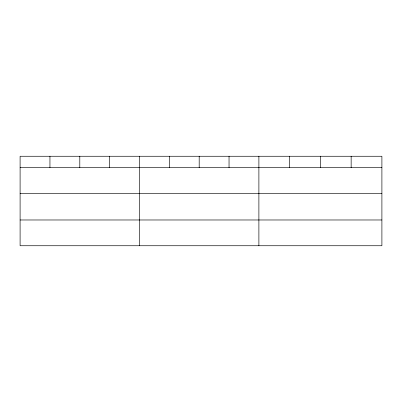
<?xml version="1.0" encoding="UTF-8"?>
<svg xmlns="http://www.w3.org/2000/svg" width="402" height="402" viewBox="0 0 402 402"><rect width="100%" height="100%" fill="white"/><g stroke="black" fill="none" stroke-linecap="round" stroke-linejoin="round"><path stroke-width="0.6" d="M381.9 193.437L381.9 156.262L20.1 156.262L20.1 245.738L381.9 245.738L381.9 193.437L20.1 193.437M20.1 167.679L381.9 167.679M20.1 219.979L381.9 219.979M351.147 156.262L351.147 167.679M320.394 156.262L320.394 167.679M289.641 156.262L289.641 167.679M258.888 156.262L258.888 245.738M229.039 156.262L229.039 167.679M199.191 156.262L199.191 167.679M169.342 156.262L169.342 167.679M139.494 156.262L139.494 245.738M109.645 156.262L109.645 167.679M79.797 156.262L79.797 167.679M49.948 156.262L49.948 167.679"/></g></svg>
